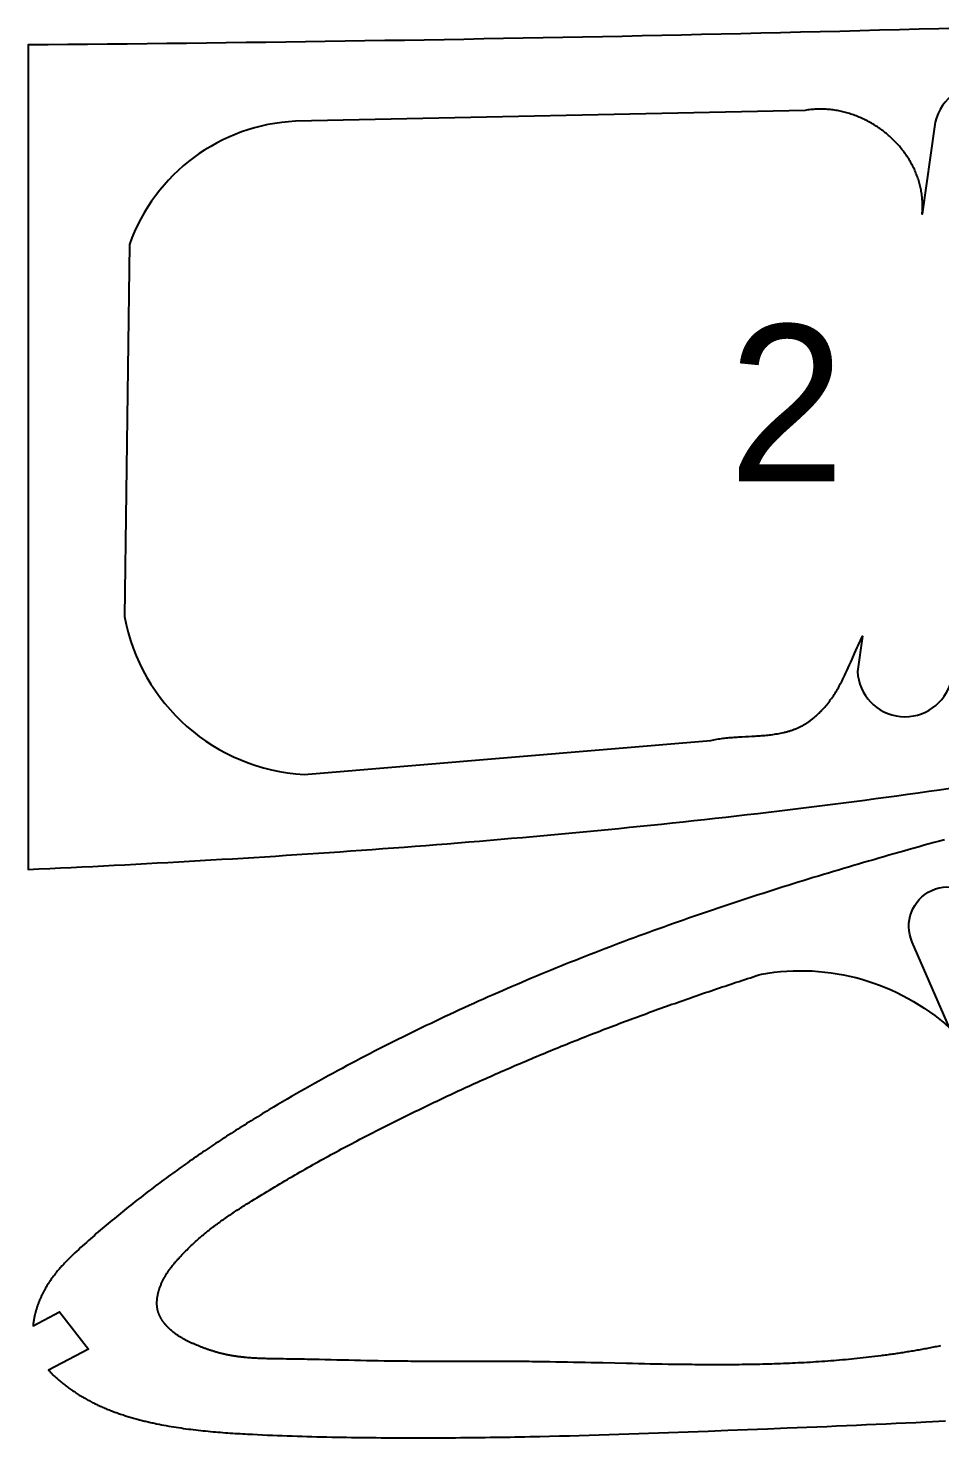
# Model space of a CAD drawing. Header units: millimetres. Extents: x 106 to 1096, y 85 to 181.
# Drawn here: x 608.8 to 667, y 85.9 to 175.9 of the extents above; entities that cross this region are included whole.
import ezdxf

# ---------------------------------------------------------------- set-up
doc = ezdxf.new("R2010")
doc.units = ezdxf.units.MM
doc.styles.add('样式_4', font='txt', dxfattribs={"height": 10})

msp = doc.modelspace()

# ---------------------------------------------------------------- linework, layer by layer
at = {"color": 40, "linetype": 'Continuous', "lineweight": 25, "true_color": 0xffa600}
for points in [[(668.22, 175.943), (666.955, 175.908), (665.691, 175.874), (664.427, 175.84), (663.163, 175.807), (661.898, 175.774), (660.634, 175.742), (659.37, 175.71), (658.106, 175.679), (656.842, 175.648), (655.577, 175.618), (654.313, 175.589), (653.049, 175.56), (651.785, 175.531), (650.52, 175.503), (649.256, 175.476), (647.992, 175.449), (646.727, 175.422), (645.463, 175.397), (644.199, 175.371), (642.934, 175.346), (641.67, 175.322), (640.406, 175.298), (639.141, 175.275), (637.877, 175.253), (636.612, 175.23), (635.348, 175.209), (634.083, 175.188), (632.818, 175.167), (631.554, 175.147), (630.289, 175.127), (629.025, 175.108), (627.76, 175.09), (626.495, 175.072), (625.23, 175.054), (623.965, 175.037), (622.7, 175.021), (621.435, 175.005), (620.17, 174.99), (618.905, 174.975), (617.64, 174.961), (616.375, 174.947), (615.11, 174.933), (613.845, 174.921), (612.579, 174.908), (611.314, 174.897), (610.049, 174.885), (608.783, 174.875), (608.783, 122.229), (609.47, 122.261), (610.157, 122.293), (610.844, 122.326), (611.531, 122.359), (612.217, 122.392), (612.904, 122.426), (613.591, 122.461), (614.278, 122.496), (614.964, 122.531), (615.651, 122.567), (616.338, 122.604), (617.025, 122.641), (617.711, 122.679), (618.398, 122.717), (619.084, 122.755), (619.771, 122.795), (620.457, 122.835), (621.144, 122.875), (621.83, 122.916), (622.517, 122.958), (623.203, 123), (623.889, 123.043), (624.576, 123.086), (625.262, 123.131), (625.948, 123.175), (626.634, 123.221), (627.32, 123.267), (628.007, 123.313), (628.693, 123.361), (629.379, 123.409), (630.065, 123.457), (630.75, 123.507), (631.436, 123.557), (632.122, 123.608), (632.808, 123.659), (633.493, 123.711), (634.179, 123.764), (634.865, 123.818), (635.55, 123.872), (636.236, 123.928), (636.921, 123.983), (637.606, 124.04), (638.292, 124.098), (638.977, 124.156), (639.662, 124.215), (640.347, 124.275), (641.032, 124.335), (641.717, 124.397), (642.402, 124.459), (643.087, 124.522), (643.771, 124.586), (644.456, 124.651), (645.141, 124.716), (645.825, 124.783), (646.509, 124.85), (647.194, 124.918), (647.878, 124.987), (648.562, 125.058), (649.246, 125.128), (649.93, 125.2), (650.614, 125.273), (651.297, 125.347), (651.981, 125.422), (652.665, 125.497), (653.348, 125.574), (654.031, 125.651), (654.714, 125.73), (655.397, 125.809), (656.08, 125.89), (656.763, 125.972), (657.446, 126.054), (658.129, 126.138), (658.811, 126.222), (659.493, 126.308), (660.175, 126.395), (660.858, 126.483), (661.539, 126.571), (662.221, 126.661), (662.903, 126.752), (663.584, 126.844), (664.266, 126.937), (664.947, 127.031), (665.628, 127.126), (666.309, 127.223), (666.99, 127.32), (667.67, 127.418)], [(667.308, 124.124), (666.984, 124.035), (666.661, 123.947), (666.338, 123.857), (666.014, 123.768), (665.691, 123.678), (665.368, 123.588), (665.046, 123.497), (664.723, 123.406), (664.4, 123.315), (664.078, 123.223), (663.755, 123.131), (663.433, 123.039), (663.111, 122.946), (662.789, 122.852), (662.467, 122.759), (662.145, 122.665), (661.823, 122.571), (661.502, 122.476), (661.18, 122.381), (660.859, 122.285), (660.537, 122.189), (660.216, 122.093), (659.895, 121.996), (659.574, 121.899), (659.253, 121.802), (658.932, 121.704), (658.612, 121.606), (658.291, 121.507), (657.971, 121.408), (657.651, 121.308), (657.331, 121.208), (657.011, 121.108), (656.691, 121.007), (656.371, 120.906), (656.052, 120.804), (655.732, 120.702), (655.413, 120.599), (655.094, 120.496), (654.775, 120.393), (654.456, 120.289), (654.138, 120.184), (653.819, 120.079), (653.501, 119.973), (653.183, 119.867), (652.865, 119.761), (652.547, 119.654), (652.23, 119.546), (651.912, 119.438), (651.595, 119.329), (651.278, 119.22), (650.961, 119.11), (650.645, 119), (650.328, 118.889), (650.012, 118.777), (649.696, 118.665), (649.38, 118.553), (649.064, 118.44), (648.749, 118.326), (648.434, 118.211), (648.119, 118.097), (647.804, 117.981), (647.49, 117.865), (647.175, 117.748), (646.861, 117.631), (646.547, 117.513), (646.234, 117.394), (645.92, 117.275), (645.607, 117.155), (645.294, 117.034), (644.981, 116.913), (644.669, 116.791), (644.357, 116.669), (644.045, 116.546), (643.733, 116.422), (643.422, 116.298), (643.11, 116.173), (642.799, 116.047), (642.489, 115.921), (642.178, 115.794), (641.868, 115.667), (641.558, 115.538), (641.249, 115.409), (640.939, 115.28), (640.63, 115.15), (640.322, 115.019), (640.013, 114.887), (639.705, 114.755), (639.397, 114.622), (639.09, 114.488), (638.782, 114.354), (638.475, 114.219), (638.169, 114.084), (637.862, 113.947), (637.556, 113.81), (637.25, 113.673), (636.945, 113.534), (636.64, 113.395), (636.335, 113.255), (636.03, 113.115), (635.726, 112.974), (635.422, 112.832), (635.119, 112.689), (634.816, 112.546), (634.513, 112.402), (634.21, 112.257), (633.908, 112.111), (633.606, 111.965), (633.305, 111.818), (633.004, 111.671), (632.703, 111.522), (632.403, 111.373), (632.103, 111.223), (631.803, 111.072), (631.504, 110.921), (631.205, 110.768), (630.907, 110.615), (630.609, 110.462), (630.311, 110.307), (630.014, 110.152), (629.717, 109.996), (629.421, 109.839), (629.125, 109.681), (628.829, 109.523), (628.534, 109.364), (628.239, 109.204), (627.945, 109.043), (627.651, 108.881), (627.358, 108.719), (627.065, 108.555), (626.772, 108.391), (626.48, 108.227), (626.188, 108.061), (625.897, 107.894), (625.607, 107.727), (625.317, 107.558), (625.027, 107.389), (624.738, 107.219), (624.45, 107.048), (624.162, 106.876), (624.018, 106.789), (623.875, 106.703), (623.731, 106.616), (623.588, 106.528), (623.445, 106.441), (623.302, 106.353), (623.159, 106.265), (623.017, 106.177), (622.874, 106.089), (622.732, 106), (622.59, 105.911), (622.448, 105.822), (622.306, 105.733), (622.164, 105.643), (622.023, 105.553), (621.882, 105.462), (621.741, 105.372), (621.6, 105.281), (621.459, 105.19), (621.318, 105.099), (621.178, 105.007), (621.038, 104.915), (620.898, 104.823), (620.758, 104.73), (620.619, 104.637), (620.479, 104.544), (620.34, 104.451), (620.201, 104.357), (620.062, 104.263), (619.924, 104.169), (619.785, 104.074), (619.647, 103.979), (619.509, 103.884), (619.371, 103.789), (619.233, 103.693), (619.096, 103.597), (618.959, 103.501), (618.822, 103.404), (618.685, 103.308), (618.548, 103.21), (618.412, 103.113), (618.276, 103.015), (618.14, 102.917), (618.004, 102.819), (617.868, 102.72), (617.733, 102.622), (617.597, 102.522), (617.462, 102.423), (617.328, 102.323), (617.193, 102.223), (617.059, 102.123), (616.924, 102.022), (616.79, 101.921), (616.657, 101.82), (616.523, 101.719), (616.39, 101.617), (616.257, 101.515), (616.124, 101.413), (615.991, 101.31), (615.858, 101.207), (615.726, 101.104), (615.594, 101.001), (615.462, 100.897), (615.331, 100.793), (615.199, 100.688), (615.068, 100.584), (614.937, 100.479), (614.807, 100.373), (614.676, 100.268), (614.546, 100.162), (614.417, 100.055), (614.287, 99.949), (614.158, 99.842), (614.029, 99.735), (613.901, 99.627), (613.772, 99.519), (613.644, 99.411), (613.517, 99.302), (613.389, 99.193), (613.262, 99.083), (613.136, 98.974), (613.009, 98.864), (612.883, 98.753), (612.757, 98.642), (612.632, 98.531), (612.507, 98.419), (612.383, 98.307), (612.258, 98.195), (612.134, 98.082), (612.011, 97.969), (611.888, 97.855), (611.766, 97.741), (611.705, 97.684), (611.645, 97.626), (611.584, 97.568), (611.524, 97.51), (611.464, 97.451), (611.405, 97.392), (611.346, 97.333), (611.287, 97.274), (611.228, 97.214), (611.17, 97.154), (611.112, 97.093), (611.055, 97.032), (610.998, 96.971), (610.942, 96.909), (610.886, 96.847), (610.83, 96.785), (610.775, 96.721), (610.72, 96.658), (610.666, 96.594), (610.613, 96.529), (610.56, 96.464), (610.507, 96.398), (610.455, 96.332), (610.404, 96.265), (610.353, 96.197), (610.303, 96.129), (610.254, 96.061), (610.205, 95.991), (610.157, 95.921), (610.11, 95.85), (610.064, 95.779), (610.018, 95.707), (609.973, 95.634), (609.928, 95.56), (609.885, 95.485), (609.863, 95.448), (609.842, 95.41), (609.821, 95.372), (609.8, 95.334), (609.78, 95.296), (609.759, 95.257), (609.739, 95.218), (609.719, 95.18), (609.7, 95.14), (609.68, 95.101), (609.661, 95.062), (609.642, 95.022), (609.623, 94.983), (609.605, 94.943), (609.586, 94.903), (609.568, 94.862), (609.551, 94.822), (609.533, 94.782), (609.516, 94.741), (609.499, 94.7), (609.482, 94.659), (609.466, 94.618), (609.45, 94.577), (609.434, 94.536), (609.419, 94.495), (609.403, 94.453), (609.388, 94.412), (609.374, 94.37), (609.359, 94.328), (609.345, 94.287), (609.332, 94.245), (609.318, 94.203), (609.305, 94.161), (609.292, 94.118), (609.28, 94.076), (609.268, 94.034), (609.256, 93.992), (609.244, 93.949), (609.233, 93.907), (609.222, 93.864), (609.212, 93.822), (609.202, 93.779), (609.192, 93.737), (609.183, 93.694), (609.174, 93.651), (609.165, 93.609), (609.157, 93.566), (609.149, 93.523), (609.141, 93.481), (609.134, 93.438), (609.127, 93.395), (609.121, 93.353), (609.115, 93.31), (609.109, 93.267), (609.104, 93.224), (609.099, 93.182), (609.095, 93.139), (609.091, 93.097), (610.776, 93.982), (612.638, 91.598), (610.086, 90.257), (610.113, 90.227), (610.141, 90.197), (610.168, 90.167), (610.196, 90.137), (610.224, 90.107), (610.253, 90.078), (610.31, 90.019), (610.368, 89.961), (610.427, 89.904), (610.487, 89.848), (610.547, 89.791), (610.608, 89.736), (610.67, 89.681), (610.732, 89.627), (610.795, 89.573), (610.858, 89.52), (610.922, 89.468), (610.986, 89.416), (611.051, 89.365), (611.116, 89.314), (611.181, 89.264), (611.247, 89.215), (611.312, 89.166), (611.378, 89.118), (611.444, 89.071), (611.511, 89.024), (611.577, 88.977), (611.644, 88.932), (611.711, 88.886), (611.778, 88.842), (611.845, 88.798), (611.913, 88.754), (611.981, 88.711), (612.049, 88.669), (612.117, 88.627), (612.185, 88.586), (612.253, 88.545), (612.322, 88.505), (612.391, 88.466), (612.46, 88.426), (612.529, 88.388), (612.599, 88.35), (612.668, 88.312), (612.738, 88.275), (612.808, 88.238), (612.878, 88.202), (612.949, 88.167), (613.019, 88.132), (613.09, 88.097), (613.161, 88.063), (613.232, 88.029), (613.303, 87.996), (613.375, 87.963), (613.446, 87.931), (613.518, 87.899), (613.59, 87.867), (613.662, 87.836), (613.734, 87.806), (613.807, 87.776), (613.88, 87.746), (613.952, 87.717), (614.025, 87.688), (614.099, 87.659), (614.172, 87.631), (614.245, 87.603), (614.319, 87.576), (614.393, 87.549), (614.467, 87.523), (614.541, 87.496), (614.616, 87.471), (614.69, 87.445), (614.765, 87.42), (614.84, 87.395), (614.915, 87.371), (614.99, 87.347), (615.065, 87.323), (615.14, 87.3), (615.216, 87.277), (615.292, 87.254), (615.367, 87.232), (615.443, 87.21), (615.519, 87.189), (615.596, 87.167), (615.672, 87.146), (615.748, 87.126), (615.825, 87.105), (615.901, 87.085), (615.978, 87.065), (616.055, 87.046), (616.132, 87.027), (616.209, 87.008), (616.286, 86.99), (616.363, 86.971), (616.44, 86.953), (616.518, 86.936), (616.595, 86.918), (616.673, 86.901), (616.75, 86.884), (616.828, 86.868), (616.906, 86.852), (616.983, 86.835), (617.139, 86.804), (617.295, 86.774), (617.451, 86.745), (617.607, 86.716), (617.764, 86.689), (617.92, 86.662), (618.077, 86.637), (618.233, 86.612), (618.39, 86.588), (618.547, 86.565), (618.703, 86.543), (618.86, 86.521), (619.017, 86.5), (619.174, 86.48), (619.331, 86.461), (619.488, 86.443), (619.646, 86.425), (619.803, 86.407), (619.96, 86.391), (620.118, 86.375), (620.275, 86.359), (620.433, 86.344), (620.59, 86.33), (620.748, 86.316), (620.905, 86.303), (621.063, 86.29), (621.221, 86.278), (621.378, 86.266), (621.536, 86.255), (621.694, 86.244), (621.852, 86.234), (622.009, 86.223), (622.167, 86.214), (622.325, 86.204), (622.483, 86.195), (622.641, 86.186), (622.799, 86.177), (623.115, 86.161), (623.431, 86.145), (623.747, 86.131), (624.063, 86.116), (624.379, 86.103), (624.695, 86.09), (625.011, 86.078), (625.327, 86.066), (625.643, 86.055), (625.96, 86.045), (626.276, 86.035), (626.592, 86.026), (626.908, 86.018), (627.224, 86.01), (627.541, 86.002), (627.857, 85.995), (628.173, 85.989), (628.489, 85.982), (628.806, 85.977), (629.122, 85.972), (629.438, 85.967), (629.754, 85.963), (630.071, 85.959), (630.387, 85.955), (630.703, 85.952), (631.02, 85.949), (631.336, 85.947), (631.652, 85.945), (631.969, 85.943), (632.285, 85.941), (632.601, 85.94), (632.918, 85.939), (633.234, 85.938), (633.55, 85.938), (633.867, 85.938), (634.183, 85.938), (634.499, 85.939), (634.815, 85.94), (635.132, 85.941), (635.448, 85.943), (635.764, 85.944), (636.081, 85.947), (636.397, 85.949), (636.713, 85.952), (637.03, 85.955), (637.346, 85.958), (637.662, 85.962), (637.978, 85.965), (638.295, 85.97), (638.611, 85.974), (638.927, 85.979), (639.244, 85.984), (639.56, 85.989), (639.876, 85.995), (640.192, 86.001), (640.509, 86.007), (640.825, 86.013), (641.457, 86.027), (642.09, 86.042), (642.722, 86.057), (643.354, 86.074), (643.987, 86.091), (644.619, 86.109), (645.251, 86.128), (645.884, 86.148), (646.516, 86.168), (647.148, 86.189), (647.781, 86.211), (648.413, 86.232), (649.045, 86.255), (649.677, 86.277), (650.942, 86.323), (652.206, 86.37), (653.47, 86.418), (654.735, 86.466), (655.999, 86.515), (657.263, 86.565), (657.895, 86.591), (658.527, 86.617), (659.159, 86.643), (659.791, 86.669), (660.423, 86.696), (661.055, 86.723), (661.687, 86.75), (662.319, 86.778), (662.951, 86.806), (663.583, 86.835), (664.215, 86.864), (664.847, 86.893), (665.479, 86.923), (666.111, 86.952), (667.375, 87.013)]]:
    msp.add_lwpolyline(points, dxfattribs=at)
for points in [[(672.658, 169.053, 0.97632), (666.665, 169.636), (665.88, 164.078), (665.889, 164.169), (665.896, 164.261), (665.901, 164.352), (665.905, 164.442), (665.907, 164.533), (665.907, 164.623), (665.906, 164.714), (665.904, 164.803), (665.9, 164.893), (665.894, 164.982), (665.887, 165.071), (665.879, 165.16), (665.869, 165.248), (665.858, 165.336), (665.845, 165.424), (665.831, 165.511), (665.815, 165.598), (665.798, 165.685), (665.78, 165.771), (665.76, 165.857), (665.739, 165.942), (665.716, 166.027), (665.693, 166.112), (665.668, 166.196), (665.641, 166.28), (665.614, 166.363), (665.585, 166.446), (665.554, 166.528), (665.523, 166.61), (665.49, 166.692), (665.456, 166.772), (665.421, 166.853), (665.385, 166.933), (665.347, 167.012), (665.309, 167.091), (665.269, 167.169), (665.228, 167.247), (665.186, 167.324), (665.142, 167.401), (665.098, 167.476), (665.053, 167.552), (665.006, 167.627), (664.958, 167.701), (664.91, 167.774), (664.86, 167.847), (664.809, 167.919), (664.758, 167.991), (664.705, 168.062), (664.651, 168.132), (664.597, 168.202), (664.541, 168.271), (664.484, 168.339), (664.427, 168.406), (664.368, 168.473), (664.309, 168.539), (664.249, 168.604), (664.188, 168.668), (664.126, 168.732), (664.063, 168.795), (663.999, 168.857), (663.934, 168.918), (663.869, 168.979), (663.803, 169.039), (663.736, 169.098), (663.668, 169.156), (663.6, 169.213), (663.53, 169.269), (663.46, 169.325), (663.39, 169.379), (663.318, 169.433), (663.246, 169.486), (663.173, 169.538), (663.1, 169.589), (663.026, 169.639), (662.951, 169.688), (662.875, 169.736), (662.799, 169.784), (662.723, 169.83), (662.645, 169.875), (662.568, 169.919), (662.489, 169.963), (662.41, 170.005), (662.331, 170.046), (662.251, 170.087), (662.17, 170.126), (662.089, 170.164), (662.007, 170.201), (661.925, 170.237), (661.843, 170.272), (661.76, 170.306), (661.677, 170.339), (661.593, 170.371), (661.508, 170.402), (661.424, 170.431), (661.339, 170.46), (661.253, 170.487), (661.168, 170.513), (661.082, 170.538), (660.995, 170.561), (660.908, 170.584), (660.821, 170.605), (660.734, 170.626), (660.646, 170.644), (660.559, 170.662), (660.47, 170.679), (660.382, 170.694), (660.293, 170.708), (660.205, 170.721), (660.116, 170.732), (660.026, 170.742), (659.937, 170.751), (659.847, 170.759), (659.758, 170.765), (659.668, 170.77), (659.578, 170.774), (659.488, 170.776), (659.398, 170.777), (659.307, 170.776), (659.217, 170.775), (659.126, 170.771), (659.036, 170.767), (658.946, 170.761), (658.855, 170.753), (658.765, 170.745), (658.674, 170.734), (658.584, 170.723), (658.493, 170.71), (658.403, 170.695), (625.868, 170.001, 0.304246), (615.249, 162.139), (614.928, 138.389, 0.345201), (626.407, 128.294), (652.385, 130.463), (652.48, 130.485), (652.576, 130.505), (652.672, 130.524), (652.769, 130.541), (652.867, 130.558), (652.965, 130.573), (653.064, 130.587), (653.164, 130.6), (653.264, 130.612), (653.364, 130.623), (653.465, 130.633), (653.566, 130.643), (653.667, 130.652), (653.769, 130.66), (653.872, 130.667), (653.974, 130.674), (654.077, 130.681), (654.18, 130.687), (654.386, 130.699), (654.594, 130.71), (654.801, 130.72), (655.009, 130.731), (655.217, 130.743), (655.32, 130.75), (655.424, 130.756), (655.527, 130.764), (655.631, 130.772), (655.734, 130.78), (655.837, 130.789), (655.939, 130.799), (656.042, 130.81), (656.144, 130.821), (656.245, 130.833), (656.347, 130.847), (656.448, 130.861), (656.548, 130.877), (656.648, 130.894), (656.748, 130.912), (656.847, 130.932), (656.946, 130.952), (657.044, 130.975), (657.093, 130.986), (657.141, 130.999), (657.19, 131.011), (657.238, 131.024), (657.286, 131.037), (657.334, 131.051), (657.382, 131.065), (657.43, 131.08), (657.477, 131.095), (657.524, 131.11), (657.571, 131.126), (657.618, 131.143), (657.665, 131.16), (657.712, 131.177), (657.758, 131.195), (657.804, 131.214), (657.85, 131.233), (657.896, 131.252), (657.941, 131.272), (657.987, 131.293), (658.032, 131.314), (658.076, 131.336), (658.121, 131.358), (658.166, 131.381), (658.21, 131.404), (658.254, 131.428), (658.297, 131.452), (658.341, 131.477), (658.384, 131.503), (658.427, 131.529), (658.47, 131.555), (658.512, 131.583), (658.554, 131.61), (658.596, 131.638), (658.638, 131.667), (658.679, 131.696), (658.721, 131.725), (658.762, 131.755), (658.802, 131.786), (658.843, 131.817), (658.883, 131.848), (658.923, 131.88), (658.962, 131.912), (659.001, 131.944), (659.04, 131.977), (659.079, 132.011), (659.118, 132.044), (659.156, 132.079), (659.194, 132.113), (659.231, 132.148), (659.268, 132.183), (659.305, 132.219), (659.342, 132.254), (659.379, 132.291), (659.415, 132.327), (659.45, 132.364), (659.486, 132.401), (659.521, 132.438), (659.556, 132.476), (659.59, 132.514), (659.659, 132.591), (659.725, 132.668), (659.791, 132.747), (659.855, 132.826), (659.918, 132.907), (659.979, 132.988), (660.04, 133.069), (660.099, 133.152), (660.157, 133.235), (660.213, 133.319), (660.269, 133.403), (660.323, 133.488), (660.377, 133.574), (660.429, 133.66), (660.481, 133.747), (660.531, 133.834), (660.581, 133.922), (660.63, 134.01), (660.678, 134.099), (660.725, 134.188), (660.772, 134.278), (660.818, 134.368), (660.863, 134.458), (660.908, 134.549), (660.952, 134.639), (660.995, 134.731), (661.038, 134.822), (661.081, 134.914), (661.165, 135.098), (661.248, 135.283), (661.33, 135.468), (661.411, 135.654), (661.572, 136.025), (661.653, 136.21), (661.735, 136.395), (661.817, 136.579), (661.859, 136.671), (661.901, 136.763), (661.943, 136.854), (661.986, 136.945), (662.029, 137.036), (662.073, 137.126), (661.756, 134.877, 0.86459), (667.748, 134.294)], [(667.064, 91.813), (666.971, 91.794), (666.878, 91.775), (666.785, 91.756), (666.692, 91.737), (666.599, 91.719), (666.506, 91.7), (666.413, 91.682), (666.32, 91.664), (666.227, 91.646), (666.134, 91.629), (666.041, 91.611), (665.947, 91.594), (665.854, 91.577), (665.761, 91.56), (665.668, 91.544), (665.575, 91.527), (665.481, 91.511), (665.388, 91.495), (665.295, 91.479), (665.202, 91.463), (665.108, 91.448), (665.015, 91.432), (664.922, 91.417), (664.828, 91.402), (664.735, 91.387), (664.641, 91.372), (664.548, 91.358), (664.455, 91.344), (664.361, 91.329), (664.268, 91.315), (664.174, 91.301), (664.081, 91.288), (663.987, 91.274), (663.894, 91.261), (663.8, 91.248), (663.706, 91.235), (663.613, 91.222), (663.519, 91.209), (663.426, 91.197), (663.332, 91.184), (663.238, 91.172), (663.051, 91.148), (662.864, 91.125), (662.676, 91.102), (662.488, 91.08), (662.301, 91.058), (662.113, 91.038), (661.925, 91.017), (661.738, 90.998), (661.55, 90.978), (661.362, 90.96), (661.174, 90.942), (660.986, 90.925), (660.798, 90.908), (660.61, 90.891), (660.422, 90.875), (660.233, 90.86), (660.045, 90.845), (659.857, 90.831), (659.669, 90.817), (659.48, 90.804), (659.292, 90.792), (659.103, 90.779), (658.915, 90.767), (658.726, 90.756), (658.538, 90.745), (658.349, 90.735), (658.161, 90.725), (657.972, 90.716), (657.783, 90.706), (657.594, 90.698), (657.406, 90.69), (657.217, 90.682), (657.028, 90.675), (656.839, 90.668), (656.65, 90.661), (656.461, 90.655), (656.273, 90.649), (656.084, 90.643), (655.895, 90.638), (655.706, 90.634), (655.517, 90.629), (655.328, 90.625), (655.139, 90.622), (654.95, 90.618), (654.761, 90.615), (654.571, 90.612), (654.382, 90.61), (654.193, 90.608), (654.004, 90.606), (653.815, 90.605), (653.626, 90.603), (653.437, 90.602), (653.248, 90.602), (653.059, 90.601), (652.869, 90.601), (652.68, 90.601), (652.491, 90.601), (652.302, 90.602), (652.113, 90.603), (651.924, 90.604), (651.735, 90.605), (651.545, 90.606), (651.356, 90.608), (651.167, 90.609), (650.978, 90.611), (650.789, 90.613), (650.411, 90.618), (650.033, 90.623), (649.655, 90.629), (649.277, 90.635), (648.899, 90.642), (648.521, 90.649), (648.143, 90.657), (647.765, 90.665), (647.387, 90.673), (647.009, 90.681), (646.254, 90.698), (645.498, 90.715), (644.743, 90.732), (644.365, 90.741), (643.987, 90.749), (643.61, 90.756), (643.232, 90.764), (642.854, 90.771), (642.476, 90.778), (642.099, 90.784), (641.721, 90.79), (641.343, 90.795), (641.154, 90.797), (640.965, 90.799), (640.776, 90.801), (640.587, 90.803), (640.398, 90.805), (640.209, 90.806), (640.02, 90.808), (639.831, 90.809), (639.452, 90.811), (639.074, 90.812), (638.696, 90.813), (638.318, 90.813), (637.94, 90.813), (637.562, 90.813), (637.183, 90.813), (636.427, 90.812), (635.671, 90.812), (635.293, 90.812), (634.915, 90.812), (634.538, 90.813), (634.16, 90.814), (633.782, 90.816), (633.594, 90.817), (633.405, 90.818), (633.216, 90.819), (633.028, 90.821), (632.839, 90.823), (632.65, 90.825), (632.462, 90.827), (632.273, 90.829), (632.085, 90.832), (631.896, 90.835), (631.708, 90.837), (631.519, 90.841), (631.143, 90.847), (630.766, 90.854), (630.389, 90.862), (630.012, 90.87), (629.635, 90.879), (629.258, 90.887), (628.881, 90.896), (628.503, 90.904), (628.126, 90.913), (627.748, 90.922), (627.37, 90.93), (626.991, 90.938), (626.612, 90.946), (626.423, 90.949), (626.233, 90.953), (626.043, 90.956), (625.853, 90.959), (625.663, 90.963), (625.473, 90.965), (625.283, 90.968), (625.093, 90.971), (624.712, 90.976), (624.521, 90.979), (624.331, 90.982), (624.236, 90.984), (624.141, 90.986), (624.045, 90.989), (623.95, 90.992), (623.855, 90.995), (623.76, 90.998), (623.665, 91.001), (623.57, 91.005), (623.475, 91.01), (623.381, 91.014), (623.286, 91.02), (623.191, 91.025), (623.097, 91.031), (623.002, 91.038), (622.908, 91.045), (622.813, 91.053), (622.719, 91.061), (622.625, 91.07), (622.578, 91.075), (622.531, 91.079), (622.484, 91.084), (622.437, 91.09), (622.391, 91.095), (622.344, 91.1), (622.297, 91.106), (622.25, 91.112), (622.203, 91.118), (622.157, 91.124), (622.11, 91.131), (622.063, 91.137), (622.017, 91.144), (621.97, 91.151), (621.924, 91.158), (621.877, 91.166), (621.831, 91.173), (621.784, 91.181), (621.738, 91.189), (621.692, 91.197), (621.646, 91.206), (621.599, 91.215), (621.553, 91.223), (621.507, 91.233), (621.461, 91.242), (621.415, 91.252), (621.369, 91.261), (621.323, 91.272), (621.277, 91.282), (621.231, 91.292), (621.185, 91.303), (621.14, 91.314), (621.094, 91.326), (621.048, 91.337), (621.003, 91.349), (620.957, 91.361), (620.912, 91.374), (620.866, 91.386), (620.821, 91.399), (620.775, 91.412), (620.73, 91.425), (620.685, 91.439), (620.64, 91.453), (620.595, 91.467), (620.549, 91.481), (620.504, 91.495), (620.459, 91.51), (620.415, 91.525), (620.37, 91.54), (620.325, 91.555), (620.28, 91.57), (620.235, 91.586), (620.191, 91.602), (620.146, 91.618), (620.102, 91.634), (620.057, 91.65), (620.013, 91.666), (619.969, 91.683), (619.924, 91.7), (619.88, 91.717), (619.836, 91.734), (619.792, 91.751), (619.704, 91.786), (619.616, 91.822), (619.528, 91.858), (619.485, 91.876), (619.441, 91.894), (619.398, 91.913), (619.354, 91.932), (619.311, 91.951), (619.268, 91.97), (619.225, 91.989), (619.182, 92.009), (619.139, 92.029), (619.096, 92.049), (619.053, 92.069), (619.011, 92.09), (618.968, 92.111), (618.926, 92.132), (618.884, 92.153), (618.842, 92.175), (618.8, 92.197), (618.759, 92.22), (618.717, 92.242), (618.676, 92.265), (618.635, 92.289), (618.594, 92.313), (618.554, 92.337), (618.513, 92.361), (618.473, 92.386), (618.433, 92.411), (618.393, 92.437), (618.353, 92.463), (618.314, 92.49), (618.275, 92.517), (618.236, 92.544), (618.197, 92.572), (618.158, 92.601), (618.12, 92.63), (618.082, 92.659), (618.045, 92.689), (618.007, 92.719), (617.97, 92.75), (617.933, 92.782), (617.897, 92.814), (617.86, 92.846), (617.825, 92.879), (617.807, 92.896), (617.789, 92.912), (617.772, 92.929), (617.754, 92.946), (617.737, 92.964), (617.72, 92.981), (617.703, 92.998), (617.686, 93.016), (617.669, 93.033), (617.652, 93.051), (617.636, 93.069), (617.619, 93.087), (617.603, 93.105), (617.587, 93.123), (617.571, 93.142), (617.555, 93.16), (617.539, 93.179), (617.524, 93.197), (617.508, 93.216), (617.493, 93.235), (617.478, 93.254), (617.463, 93.273), (617.448, 93.292), (617.434, 93.312), (617.42, 93.331), (617.405, 93.351), (617.392, 93.37), (617.378, 93.39), (617.364, 93.41), (617.351, 93.43), (617.338, 93.45), (617.325, 93.47), (617.312, 93.49), (617.3, 93.51), (617.287, 93.531), (617.275, 93.551), (617.263, 93.572), (617.252, 93.593), (617.24, 93.614), (617.229, 93.634), (617.218, 93.655), (617.208, 93.677), (617.197, 93.698), (617.187, 93.719), (617.177, 93.74), (617.168, 93.762), (617.158, 93.783), (617.149, 93.805), (617.14, 93.827), (617.132, 93.848), (617.123, 93.87), (617.115, 93.892), (617.108, 93.914), (617.1, 93.936), (617.093, 93.959), (617.086, 93.981), (617.079, 94.003), (617.073, 94.026), (617.067, 94.048), (617.062, 94.071), (617.056, 94.093), (617.051, 94.116), (617.046, 94.139), (617.042, 94.162), (617.038, 94.185), (617.034, 94.208), (617.03, 94.231), (617.027, 94.254), (617.024, 94.277), (617.021, 94.3), (617.018, 94.324), (617.016, 94.347), (617.014, 94.37), (617.012, 94.394), (617.011, 94.417), (617.01, 94.441), (617.009, 94.464), (617.008, 94.488), (617.008, 94.512), (617.008, 94.535), (617.008, 94.559), (617.008, 94.583), (617.009, 94.606), (617.009, 94.63), (617.01, 94.654), (617.012, 94.678), (617.013, 94.702), (617.015, 94.726), (617.017, 94.749), (617.019, 94.773), (617.022, 94.797), (617.025, 94.821), (617.027, 94.845), (617.031, 94.869), (617.034, 94.893), (617.037, 94.917), (617.041, 94.941), (617.045, 94.965), (617.049, 94.989), (617.054, 95.013), (617.058, 95.036), (617.063, 95.06), (617.068, 95.084), (617.073, 95.108), (617.079, 95.132), (617.084, 95.156), (617.09, 95.179), (617.096, 95.203), (617.102, 95.227), (617.108, 95.251), (617.115, 95.274), (617.121, 95.298), (617.128, 95.322), (617.135, 95.345), (617.142, 95.369), (617.149, 95.392), (617.157, 95.416), (617.164, 95.439), (617.172, 95.463), (617.18, 95.486), (617.196, 95.532), (617.213, 95.579), (617.231, 95.625), (617.249, 95.67), (617.267, 95.716), (617.286, 95.761), (617.306, 95.806), (617.326, 95.851), (617.346, 95.895), (617.367, 95.939), (617.389, 95.982), (617.41, 96.026), (617.432, 96.068), (617.455, 96.111), (617.478, 96.153), (617.501, 96.195), (617.525, 96.237), (617.549, 96.278), (617.573, 96.319), (617.598, 96.36), (617.623, 96.4), (617.649, 96.44), (617.675, 96.48), (617.701, 96.52), (617.727, 96.559), (617.754, 96.598), (617.781, 96.637), (617.808, 96.676), (617.836, 96.714), (617.864, 96.752), (617.892, 96.79), (617.921, 96.828), (617.949, 96.865), (617.978, 96.902), (618.007, 96.939), (618.037, 96.976), (618.067, 97.013), (618.097, 97.049), (618.127, 97.085), (618.157, 97.122), (618.188, 97.157), (618.218, 97.193), (618.249, 97.229), (618.28, 97.264), (618.312, 97.3), (618.343, 97.335), (618.375, 97.37), (618.406, 97.405), (618.438, 97.439), (618.47, 97.474), (618.535, 97.543), (618.6, 97.612), (618.665, 97.68), (618.73, 97.748), (618.797, 97.816), (618.863, 97.883), (618.93, 97.95), (618.997, 98.016), (619.065, 98.082), (619.132, 98.148), (619.201, 98.214), (619.269, 98.279), (619.339, 98.343), (619.408, 98.407), (619.478, 98.471), (619.548, 98.535), (619.618, 98.598), (619.689, 98.66), (619.76, 98.723), (619.832, 98.784), (619.904, 98.846), (619.976, 98.907), (620.049, 98.967), (620.122, 99.027), (620.195, 99.087), (620.268, 99.146), (620.342, 99.205), (620.417, 99.263), (620.491, 99.321), (620.566, 99.379), (620.641, 99.436), (620.716, 99.493), (620.792, 99.55), (620.868, 99.606), (620.944, 99.661), (621.021, 99.717), (621.097, 99.772), (621.174, 99.827), (621.252, 99.881), (621.329, 99.936), (621.407, 99.99), (621.484, 100.043), (621.563, 100.097), (621.641, 100.15), (621.719, 100.202), (621.798, 100.255), (621.877, 100.307), (621.955, 100.36), (622.035, 100.411), (622.114, 100.463), (622.193, 100.515), (622.273, 100.566), (622.352, 100.617), (622.432, 100.668), (622.512, 100.719), (622.592, 100.769), (622.672, 100.82), (622.752, 100.87), (622.913, 100.97), (623.074, 101.07), (623.235, 101.169), (623.397, 101.268), (623.558, 101.367), (623.72, 101.465), (623.881, 101.564), (624.043, 101.662), (624.205, 101.759), (624.367, 101.857), (624.529, 101.954), (624.691, 102.051), (624.853, 102.148), (625.016, 102.245), (625.178, 102.341), (625.341, 102.437), (625.504, 102.532), (625.667, 102.628), (625.83, 102.723), (625.994, 102.817), (626.157, 102.912), (626.321, 103.006), (626.485, 103.1), (626.649, 103.193), (626.813, 103.287), (626.978, 103.379), (627.142, 103.472), (627.307, 103.564), (627.472, 103.656), (627.638, 103.747), (627.803, 103.839), (627.969, 103.93), (628.134, 104.02), (628.3, 104.11), (628.467, 104.2), (628.633, 104.29), (628.799, 104.38), (628.966, 104.469), (629.133, 104.558), (629.3, 104.646), (629.467, 104.734), (629.634, 104.822), (629.801, 104.91), (629.969, 104.998), (630.137, 105.085), (630.304, 105.172), (630.472, 105.259), (630.64, 105.346), (630.808, 105.432), (630.977, 105.518), (631.145, 105.604), (631.314, 105.69), (631.482, 105.775), (631.651, 105.86), (631.82, 105.945), (631.989, 106.03), (632.158, 106.115), (632.327, 106.199), (632.496, 106.283), (632.665, 106.367), (632.835, 106.451), (633.004, 106.535), (633.174, 106.618), (633.344, 106.701), (633.513, 106.784), (633.683, 106.867), (633.853, 106.949), (634.024, 107.032), (634.194, 107.114), (634.364, 107.196), (634.535, 107.277), (634.705, 107.359), (634.876, 107.44), (635.046, 107.521), (635.217, 107.602), (635.388, 107.682), (635.559, 107.763), (635.73, 107.843), (635.902, 107.923), (636.073, 108.002), (636.245, 108.082), (636.416, 108.161), (636.588, 108.24), (636.759, 108.319), (636.931, 108.397), (637.103, 108.476), (637.275, 108.554), (637.447, 108.632), (637.62, 108.71), (637.792, 108.787), (637.965, 108.864), (638.137, 108.941), (638.31, 109.018), (638.482, 109.095), (638.655, 109.171), (638.828, 109.247), (639.001, 109.323), (639.174, 109.399), (639.348, 109.474), (639.521, 109.55), (639.694, 109.625), (639.868, 109.7), (640.042, 109.774), (640.215, 109.848), (640.389, 109.923), (640.563, 109.996), (640.737, 110.07), (640.911, 110.144), (641.085, 110.217), (641.26, 110.29), (641.434, 110.363), (641.609, 110.435), (641.783, 110.508), (641.958, 110.58), (642.133, 110.652), (642.307, 110.723), (642.482, 110.795), (642.657, 110.866), (642.832, 110.937), (643.008, 111.008), (643.183, 111.079), (643.358, 111.149), (643.534, 111.22), (643.709, 111.29), (643.885, 111.359), (644.061, 111.429), (644.236, 111.498), (644.412, 111.568), (644.588, 111.637), (644.764, 111.706), (644.94, 111.774), (645.116, 111.843), (645.293, 111.911), (645.469, 111.979), (645.645, 112.047), (645.822, 112.114), (645.999, 112.182), (646.175, 112.249), (646.352, 112.316), (646.529, 112.383), (646.706, 112.449), (646.882, 112.516), (647.06, 112.582), (647.237, 112.648), (647.414, 112.714), (647.591, 112.779), (647.768, 112.845), (647.946, 112.91), (648.123, 112.975), (648.301, 113.04), (648.478, 113.105), (648.656, 113.169), (648.834, 113.234), (649.011, 113.298), (649.189, 113.362), (649.367, 113.426), (649.545, 113.489), (649.723, 113.553), (649.901, 113.616), (650.079, 113.679), (650.258, 113.742), (650.436, 113.805), (650.614, 113.867), (650.793, 113.93), (650.971, 113.992), (651.15, 114.054), (651.328, 114.116), (651.507, 114.177), (651.686, 114.239), (651.864, 114.3), (652.043, 114.361), (652.222, 114.422), (652.401, 114.483), (652.58, 114.544), (652.759, 114.604), (652.938, 114.665), (653.117, 114.725), (653.296, 114.785), (653.476, 114.845), (653.655, 114.904), (653.834, 114.964), (654.014, 115.023), (654.193, 115.082), (654.372, 115.141), (654.552, 115.2), (654.732, 115.259), (654.911, 115.317), (655.091, 115.376), (655.271, 115.434), (655.45, 115.492), (655.63, 115.55, -0.229799), (667.632, 112.124), (665.25, 117.593, -0.993547), (669.803, 119.659)]]:
    msp.add_lwpolyline(points, format="xyb", dxfattribs=at)

# ---------------------------------------------------------------- texts
at = {"color": 40, "true_color": 0xffa600, "insert": (660.953, 157.012), "char_height": 10, "width": 33.77936, "attachment_point": 3, "style": '样式_4'}
msp.add_mtext('\\pxt0,2,6;^I2', dxfattribs=at)

doc.saveas('drawing.dxf')
